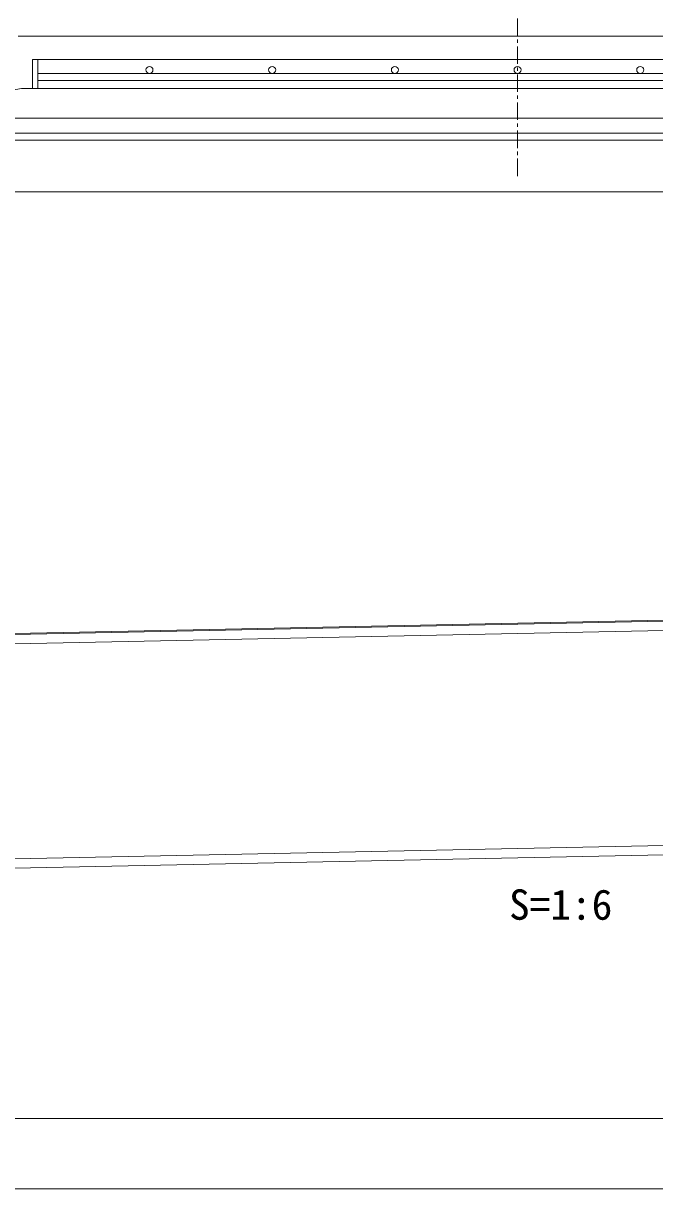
# Model space of a CAD drawing. Units: millimetres, scale not verified. Extents: x -840 to 840, y -594 to 594.
# Drawn here: x -279 to 81, y -594 to 71 of the extents above; entities that cross this region are included whole.
import ezdxf
from ezdxf.enums import TextEntityAlignment as Align

# ---------------------------------------------------------------- set-up
doc = ezdxf.new("R2010")
doc.units = ezdxf.units.MM
doc.header["$LTSCALE"] = 2
doc.linetypes.add('CHAIN1', pattern=[8, 5, -1, 1, -1])
for name, color, linetype, lineweight in [('0-0_輪郭線', 2, 'Continuous', 9), ('0-1_図面枠', 7, 'Continuous', 9), ('0-2_タイトル文字', 5, 'Continuous', 9), ('0-7_躯体', 4, 'Continuous', 9), ('0-8_中心線', 2, 'CHAIN1', 9), ('0-9_鋼材(C型・H鋼ｅｔｃ)', 7, 'Continuous', 9), ('1-0_鋼材(受け鋼鈑)', 7, 'Continuous', 9)]:
    doc.layers.add(name, color=color, linetype=linetype, lineweight=lineweight)
doc.styles.add('ＭＳ ゴシック', font='')
doc.styles.get('ＭＳ ゴシック').set_extended_font_data('MS Gothic')

msp = doc.modelspace()

# ---------------------------------------------------------------- linework, layer by layer
at = {"layer": '0-0_輪郭線'}
msp.add_lwpolyline([(800, 554), (-800, 554), (-800, -554), (800, -554)], close=True, dxfattribs=at)
at = {"layer": '0-1_図面枠'}
msp.add_lwpolyline([(840, -594), (840, 594), (-840, 594), (-840, -594)], close=True, dxfattribs=at)
at = {"layer": '0-7_躯体', "color": 7}
for p, q in [((287.961, 63.81), (-282.039, 63.81)), ((285.961, 33.81), (-280.039, 33.81)), ((348.361, 8.333), (-342.439, 8.333)), ((320.294, 4.333), (-314.372, 4.333))]:
    msp.add_line(p, q, dxfattribs=at)
at = {"layer": '0-7_躯体'}
for p, q in [((279.628, 50.477), (-273.706, 50.477)), ((-273.706, 50.477), (-273.706, 33.81)), ((-270.706, 50.477), (-270.706, 33.81)), ((276.628, 42.477), (-270.706, 42.477)), ((276.628, 38.477), (-270.706, 38.477))]:
    msp.add_line(p, q, dxfattribs=at)
at = {"layer": '0-7_躯体', "color": 7}
for points in [[(382.561, 17), (-376.639, 17), (-280.039, 33.81)], [(315.028, -25), (-309.106, -25), (-309.106, -277.631)]]:
    msp.add_lwpolyline(points, dxfattribs=at)
at = {"layer": '0-7_躯体'}
for centre in [(-207.039, 44.477), (-137.039, 44.477), (-67.039, 44.477), (2.961, 44.477), (72.961, 44.477)]:
    msp.add_circle(centre, 2, dxfattribs=at)
at = {"layer": '0-8_中心線'}
msp.add_line((2.961, -16.072), (2.961, 403.81), dxfattribs=at)
at = {"layer": '0-9_鋼材(C型・H鋼ｅｔｃ)'}
for p, q in [((-382.491, -279.808), (388.413, -263.941)), ((-382.381, -285.14), (388.522, -269.274)), ((-379.857, -407.781), (391.047, -391.914)), ((-379.747, -413.113), (391.156, -397.246))]:
    msp.add_line(p, q, dxfattribs=at)
at = {"layer": '1-0_鋼材(受け鋼鈑)'}
msp.add_line((-747.347, -286.65), (755.901, -255.711), dxfattribs=at)

# ---------------------------------------------------------------- texts
at = {"layer": '0-2_タイトル文字', "color": 7, "style": 'ＭＳ ゴシック'}
msp.add_text('S=1:6', height=17.32, dxfattribs=at).set_placement((-1.851, -445.699), align=Align.BOTTOM_LEFT)

doc.saveas('drawing.dxf')
